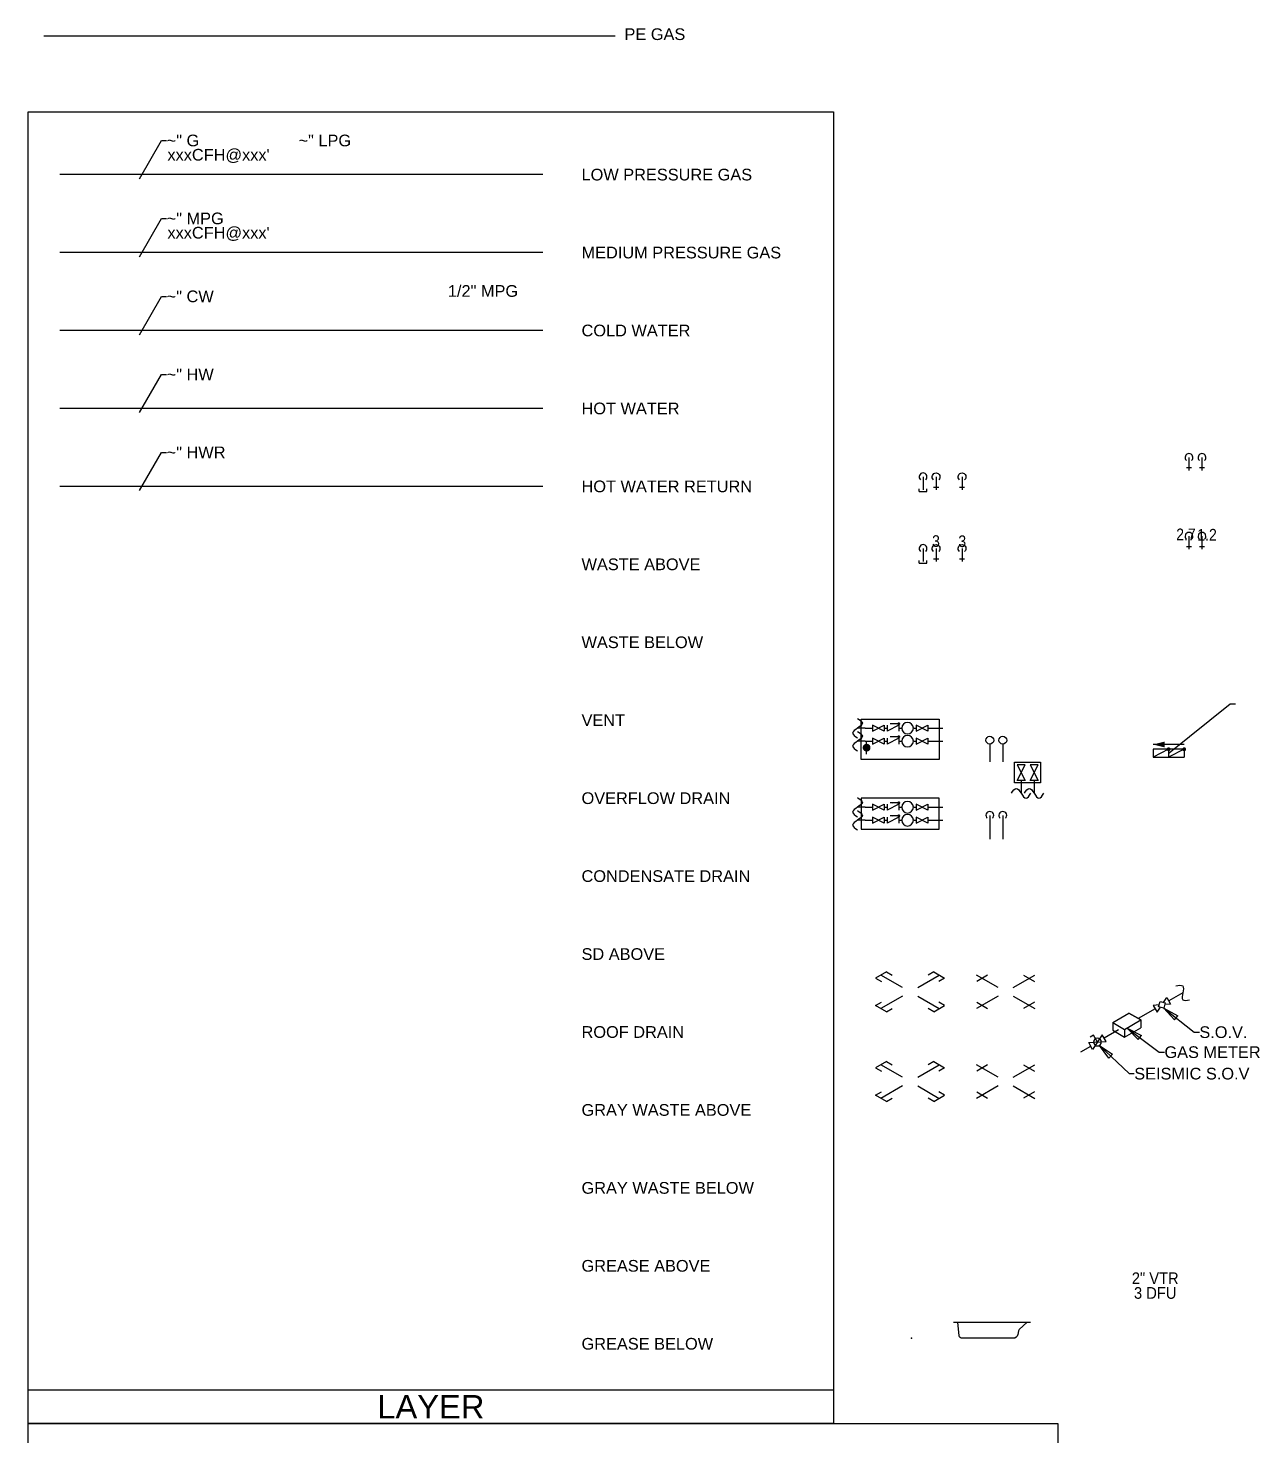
# Model space of a CAD drawing. Extents: x -1929 to 2514, y -3133 to 5867.
# Drawn here: x -1929 to -1455, y 283 to 824 of the extents above; entities that cross this region are included whole.
import ezdxf
from ezdxf.enums import TextEntityAlignment as Align

# ---------------------------------------------------------------- set-up
doc = ezdxf.new("R2010")
doc.units = 0
doc.header["$LTSCALE"] = 24
doc.header["$MEASUREMENT"] = 0
doc.layers.get('0').update_dxf_attribs({"color": 8})
doc.layers.add('cloud_cw', color=190, linetype='Continuous', plot=False)
doc.layers.add('GEC_VIEWPORT', color=7, linetype='Continuous', plot=False)
for name, color, linetype in [('GEC_BORDER', 2, 'Continuous'), ('P-GAS', 151, 'Continuous'), ('PLUM-4TEXT', 2, 'Continuous'), ('PLUM-BLOCK', 13, 'Continuous'), ('PLUM-CW', 3, 'Cold_Water_Flow'), ('PLUM-DIM', 1, 'Continuous'), ('PLUM-DIM-CW-TEXT', 2, 'Continuous'), ('PLUM-DIM-GAS', 1, 'Continuous'), ('PLUM-DIM-GAS-TEXT', 2, 'Continuous'), ('PLUM-EQUIP', 5, 'Continuous'), ('PLUM-GAS_LP', 151, 'Gas_LP'), ('PLUM-GAS_MP', 151, 'Gas_MP'), ('PLUM-GAS_PE', 151, 'Gas_PE'), ('PLUM-HW', 2, 'Hot_Water_Flow'), ('PLUM-HW_RETURN', 7, 'Hot_Water_Return_Flow'), ('PLUM-TEXT', 2, 'Continuous'), ('PLUM-WASTE_ABOVE', 4, 'Plum-Waste_Above')]:
    doc.layers.add(name, color=color, linetype=linetype)
doc.layers.get('0').freeze()
doc.layers.get('PLUM-WASTE_ABOVE').off()
doc.styles.add('A2', font='arial.ttf', dxfattribs={"height": 4.5})
doc.styles.add('ARC-TEXT', font='arial.ttf', dxfattribs={"width": 0.86, "height": 4.5})
doc.styles.get("Standard").update_dxf_attribs({"font": 'arial.ttf'})
doc.linetypes.add('Cold_Water_Flow', pattern='A,0.875,-0.125,0,-0.125,0.875,-0.125,["CW",Standard,S=0.1,R=0,X=-0.12585,Y=-0.05],-0.1,0.875,[1,GEC_FlowArrow.shx,S=0.0625,R=0,X=0,Y=0],0.5', length=3.6)
doc.linetypes.add('Gas_LP', pattern='A,3.2,-0.25,["G",Standard,S=0.1,R=0,X=-0.12585,Y=-0.05],-0.065', length=3.515)
doc.linetypes.add('Gas_MP', pattern='A,3,-0.25,["MPG",Standard,S=0.1,R=0,X=-0.125,Y=-0.05],-0.2665', length=3.5165)
doc.linetypes.add('Gas_PE', pattern='A,3,-0.25,["PE",Standard,S=0.1,R=0,X=-0.125,Y=-0.05],-0.2665', length=3.5165)
doc.linetypes.add('Hot_Water_Flow', pattern='A,0.8125,-0.125,0,-0.125,0,-0.125,0.875,-0.125,["HW",Standard,S=0.1,R=0,X=-0.12585,Y=-0.05],-0.1,0.875,[1,GEC_FlowArrow.shx,S=0.0625,R=0,X=0,Y=0],0.5', length=3.6625)
doc.linetypes.add('Hot_Water_Return_Flow', pattern='A,0.75,-0.125,0,-0.125,0,-0.125,0,-0.125,0.875,["HWR",Standard,S=0.1,R=0,X=-0.12585,Y=-0.05],0.875,[1,GEC_FlowArrow.shx,S=0.0625,R=0,X=0,Y=0],0.5', length=3.5)
doc.linetypes.add('Plum-Waste_Above', pattern='A,1,[1,GEC_FlowArrow.shx,S=0.09375,R=0,X=0,Y=0],1', length=2)
doc.dimstyles.new('Standard1', dxfattribs={"dimscale": 24, "dimtxt": 4.5, "dimasz": 0.25, "dimexe": 0.18, "dimexo": 0.0625, "dimgap": 2, "dimtad": 0, "dimtih": 1, "dimtoh": 1, "dimdec": 8, "dimzin": 0, "dimdsep": 46, "dimlunit": 4, "dimtxsty": 'Standard', "dimcen": 0.089844, "dimclre": 256, "dimadec": 0, "dimazin": 0, "dimtfac": 1, "dimtdec": 8, "dimtofl": 0, "dimtmove": 0, "dimatfit": 3, "dimldrblk": 'CLOSEDBLANK', "dimfxl": 1, "dimtolj": 1, "dimtzin": 0, "dimarcsym": 0})
doc.dimstyles.new('Standard2', dxfattribs={"dimscale": 24, "dimtxt": 0.18, "dimasz": 0.25, "dimexe": 0.18, "dimexo": 0.0625, "dimgap": 0.09, "dimtad": 0, "dimtih": 1, "dimtoh": 1, "dimdec": 4, "dimzin": 0, "dimdsep": 46, "dimlunit": 4, "dimtxsty": 'Standard', "dimcen": 0.089844, "dimadec": 0, "dimazin": 0, "dimtfac": 1, "dimtdec": 4, "dimtofl": 0, "dimtmove": 0, "dimatfit": 3, "dimldrblk": 'loop', "dimfxl": 1, "dimfrac": 2, "dimtolj": 1, "dimtzin": 0, "dimarcsym": 0})

# ---------------------------------------------------------------- blocks, each defined once
blk = doc.blocks.new('loop')
at = {"color": 0}
blk.add_lwpolyline([(-1, 0), (0, 0, -1)], format="xyb", dxfattribs=at)
blk.add_arc((-0.395, 0.147), 0.422, 182.40389, 339.58883, dxfattribs=at)
blk = doc.blocks.new('*U77')
at = {"linetype": 'Continuous'}
blk.add_arc((0, 0), 1.5, 131.8103, 48.1897, dxfattribs=at)
blk = doc.blocks.new('*U66')
at = {"linetype": 'Continuous'}
for p, q in [((-1, 4), (1, 4)), ((0, 0), (0, 5))]:
    blk.add_line(p, q, dxfattribs=at)
blk = doc.blocks.new('*U28')
at = {"linetype": 'Continuous'}
blk.add_arc((0, 0), 1.5, 41.8103, 318.1897, dxfattribs=at)
blk = doc.blocks.new('*U21')
at = {"linetype": 'Continuous'}
for p, q in [((0, 0), (5, 0)), ((5.67, 1.5), (4.67, 1.5)), ((5.67, -1.5), (5.67, 1.5)), ((5.67, -1.5), (4.67, -1.5))]:
    blk.add_line(p, q, dxfattribs=at)
blk = doc.blocks.new('*U91')
at = {"layer": 'PLUM-CW', "xscale": -1, "rotation": 180}
for name in ['*U77', '*U66']:
    blk.add_blockref(name, (5, 0), dxfattribs=at)
at = {"layer": 'PLUM-GAS_LP', "rotation": 269.9999999999999}
for name in ['*U28', '*U21']:
    blk.add_blockref(name, (-10, 0), dxfattribs=at)
at = {"layer": 'PLUM-HW', "xscale": -1, "rotation": 180}
for name in ['*U77', '*U66']:
    blk.add_blockref(name, (-5, 0), dxfattribs=at)
at = {"layer": 'cloud_cw', "color": 2, "insert": (-6.54, 5.11), "char_height": 4.5, "attachment_point": 1, "style": 'ARC-TEXT'}
blk.add_mtext_dynamic_manual_height_columns('3', width=10.5094, gutter_width=22.5, heights=[0], dxfattribs=at)
at = {"layer": 'cloud_cw', "color": 3, "insert": (3.57, 5.05), "char_height": 4.5, "attachment_point": 1, "style": 'ARC-TEXT'}
blk.add_mtext_dynamic_manual_height_columns('3', width=10.5094, gutter_width=22.5, heights=[0], dxfattribs=at)
blk = doc.blocks.new('*U70')
at = {"linetype": 'Continuous'}
blk.add_arc((0, 0), 1.5, 41.8103, 318.1897, dxfattribs=at)
blk = doc.blocks.new('*U71')
at = {"linetype": 'Continuous'}
for p, q in [((0, 0), (5, 0)), ((4, 1), (4, -1))]:
    blk.add_line(p, q, dxfattribs=at)
blk = doc.blocks.new('*U143')
at = {"layer": 'PLUM-CW', "rotation": 270}
for name in ['*U70', '*U71']:
    blk.add_blockref(name, (10, 0), dxfattribs=at)
at = {"layer": 'PLUM-HW', "rotation": 270}
for name in ['*U70', '*U71']:
    blk.add_blockref(name, (5, 0), dxfattribs=at)
at = {"layer": 'cloud_cw', "color": 2, "insert": (0.08, 2.98), "char_height": 4.5, "attachment_point": 1, "style": 'ARC-TEXT'}
blk.add_mtext_dynamic_manual_height_columns('2.7', width=10.5094, gutter_width=22.5, heights=[0], dxfattribs=at)
at = {"layer": 'cloud_cw', "color": 3, "insert": (8.19, 2.85), "char_height": 4.5, "attachment_point": 1, "style": 'ARC-TEXT'}
blk.add_mtext_dynamic_manual_height_columns('1.2', width=10.5094, gutter_width=22.5, heights=[0], dxfattribs=at)
blk = doc.blocks.new('*U90')
at = {"layer": 'PLUM-CW', "xscale": -1, "rotation": 180}
for name in ['*U77', '*U66']:
    blk.add_blockref(name, (5, 0), dxfattribs=at)
at = {"layer": 'PLUM-GAS_LP'}
for name, rotation in [('*U28', 270), ('*U21', 269.9999999999999)]:
    blk.add_blockref(name, (-10, 0), dxfattribs=dict(at, rotation=rotation))
at = {"layer": 'PLUM-HW', "xscale": -1, "rotation": 180}
for name in ['*U77', '*U66']:
    blk.add_blockref(name, (-5, 0), dxfattribs=at)
blk = doc.blocks.new('*U144')
at = {"layer": 'PLUM-CW', "rotation": 270}
for name in ['*U70', '*U71']:
    blk.add_blockref(name, (10, 0), dxfattribs=at)
at = {"layer": 'PLUM-HW', "rotation": 270}
for name in ['*U70', '*U71']:
    blk.add_blockref(name, (5, 0), dxfattribs=at)
blk = doc.blocks.new('*U68')
at = {"linetype": 'Continuous'}
blk.add_circle((0, 0), 1.5, dxfattribs=at)
blk = doc.blocks.new('*U100')
at = {"layer": 'PLUM-CW'}
blk.add_lwpolyline([(5, -1.5), (5, -8.27)], dxfattribs=at)
at = {"layer": 'PLUM-HW'}
blk.add_lwpolyline([(0, -1.5), (0, -8.27)], dxfattribs=at)
at = {"layer": 'PLUM-CW'}
blk.add_blockref('*U68', (5, 0), dxfattribs=at)
at = {"layer": 'PLUM-HW'}
blk.add_blockref('*U68', (0, 0), dxfattribs=at)
blk = doc.blocks.new('*U94')
at = {"linetype": 'Continuous'}
blk.add_spline([(3.75, 0), (1.87, -1.88), (0, 0), (-1.88, 1.87), (-3.75, 0)], degree=3, dxfattribs=at)
blk = doc.blocks.new('PLBG_Water Submeter')
for p, q in [((3.75, 0), (0, 0)), ((11.25, 0), (9.75, 0)), ((18.75, 0), (17.25, 0)), ((26.25, 0), (24.75, 0)), ((36, 0), (32.25, 0))]:
    blk.add_line(p, q)
at = {"linetype": 'ByBlock'}
for p, q in [((9.75, -1.5), (3.75, 1.5)), ((3.75, -1.5), (9.75, 1.5)), ((3.75, 1.5), (3.75, -1.5)), ((9.75, 1.5), (9.75, -1.5)), ((18.75, 2.25), (23.25, 2.25)), ((18.75, 1.5), (24.75, -1.5)), ((18.75, 1.5), (18.75, -1.5)), ((24.75, 1.5), (24.75, -1.5)), ((32.25, -1.5), (26.25, 1.5)), ((26.25, -1.5), (32.25, 1.5)), ((26.25, 1.5), (26.25, -1.5)), ((32.25, 1.5), (32.25, -1.5))]:
    blk.add_line(p, q, dxfattribs=at)
at = {"linetype": 'ByBlock', "const_width": 0.75}
blk.add_lwpolyline([(18.375, 2.25, 1), (19.125, 2.25, 1)], format="xyb", close=True, dxfattribs=at)
at = {"color": 5}
blk.add_circle((14.25, 0), 3, dxfattribs=at)
at = {"linetype": 'ByBlock'}
blk.add_solid([(23.25, 2.25), (21.75, 2.625), (21.75, 1.875)], dxfattribs=at)
blk = doc.blocks.new('*U102')
at = {"layer": 'PLUM-CW', "color": 1}
blk.add_lwpolyline([(8.62, 17.5), (8.62, 2), (-21.38, 2), (-21.38, 17.5)], close=True, dxfattribs=at)
at = {"layer": 'PLUM-CW'}
for points in [[(-19.83, 14), (-22.83, 14)], [(7.07, 14), (10.07, 14)]]:
    blk.add_lwpolyline(points, dxfattribs=at)
at = {"layer": 'PLUM-HW'}
for points in [[(-19.83, 9), (-22.83, 9)], [(7.07, 9), (10.07, 9)]]:
    blk.add_lwpolyline(points, dxfattribs=at)
at = {"layer": 'PLUM-HW_RETURN'}
blk.add_line((-19.33, 4), (-19.33, 9), dxfattribs=at)
at = {"layer": 'PLUM-HW_RETURN', "const_width": 1.5}
blk.add_lwpolyline([(-18.58, 6.5, 1), (-20.08, 6.5, 1)], format="xyb", close=True, dxfattribs=at)
at = {"layer": 'PLUM-CW', "rotation": 90.00000000000024}
blk.add_blockref('*U94', (-22.83, 14), dxfattribs=at)
at = {"layer": 'PLUM-CW', "xscale": -0.7472278021682934, "yscale": 0.7472278021682934, "zscale": 0.7472278021682934}
blk.add_blockref('PLBG_Water Submeter', (7.07, 14), dxfattribs=at)
at = {"layer": 'PLUM-HW', "rotation": 90.00000000000024}
blk.add_blockref('*U94', (-22.83, 9), dxfattribs=at)
at = {"layer": 'PLUM-HW', "xscale": -0.7472278021682934, "yscale": 0.7472278021682934, "zscale": 0.7472278021682934}
blk.add_blockref('PLBG_Water Submeter', (7.07, 9), dxfattribs=at)
blk = doc.blocks.new('*U69')
at = {"linetype": 'Continuous'}
blk.add_arc((0, 0), 1.5, 311.8103, 228.1897, dxfattribs=at)
blk = doc.blocks.new('*U101')
at = {"layer": 'PLUM-CW'}
blk.add_lwpolyline([(5, 0), (5, -9.19)], dxfattribs=at)
at = {"layer": 'PLUM-HW'}
blk.add_lwpolyline([(0, 0), (0, -9.19)], dxfattribs=at)
at = {"layer": 'PLUM-CW'}
blk.add_blockref('*U69', (5, 0), dxfattribs=at)
at = {"layer": 'PLUM-HW'}
blk.add_blockref('*U69', (0, 0), dxfattribs=at)
blk = doc.blocks.new('*U114')
for p, q in [((0, 0), (8.26, 4.77)), ((3.98, 4.69), (8.12, 2.3))]:
    blk.add_line(p, q)
blk = doc.blocks.new('*U113')
for p, q in [((0, 0), (-8.26, -4.77)), ((-8.12, -2.3), (-3.98, -4.69))]:
    blk.add_line(p, q)
blk = doc.blocks.new('*U112')
for p, q in [((0, 0), (8.26, -4.77)), ((8.12, -2.3), (3.98, -4.69))]:
    blk.add_line(p, q)
blk = doc.blocks.new('*U111')
for p, q in [((0, 0), (-8.26, 4.77)), ((-3.98, 4.69), (-8.12, 2.3))]:
    blk.add_line(p, q)
blk = doc.blocks.new('_ClosedBlank')
at = {"color": 0, "linetype": 'ByBlock', "lineweight": -2}
for p, q in [((-1, 0.167), (0, 0)), ((-1, 0.167), (-1, -0.167)), ((0, 0), (-1, -0.167))]:
    blk.add_line(p, q, dxfattribs=at)
blk = doc.blocks.new('*U214')
at = {"linetype": 'ByBlock'}
for p, q in [((3, -1.5), (-3, 1.5)), ((-3, -1.5), (3, 1.5)), ((-3, 1.5), (-3, -1.5)), ((3, 1.5), (3, -1.5))]:
    blk.add_line(p, q, dxfattribs=at)
blk.add_lwpolyline([(0, 0), (0, -3), (-1.5, -3)])
blk.add_circle((0, 0), 1.5, dxfattribs=at)
blk = doc.blocks.new('*U213')
at = {"linetype": 'ByBlock'}
for p, q in [((-3, -1.5), (-3, 1.5)), ((-3, 1.5), (-1, 0.5)), ((3, 1.5), (1, 0.5)), ((3, -1.5), (3, 1.5)), ((-1, -0.5), (-3, -1.5)), ((1, -0.5), (3, -1.5))]:
    blk.add_line(p, q, dxfattribs=at)
for p, q in [((0, 1.5), (-1.5, 0)), ((1.5, 0), (0, 1.5)), ((-1.5, 0), (0, -1.5)), ((0, -1.5), (1.5, 0))]:
    blk.add_line(p, q)
blk = doc.blocks.new('*U162')
at = {"linetype": 'Continuous'}
blk.add_spline([(-2.65, -2.65), (-2.65, 0), (0, 0), (2.65, 0), (2.65, 2.65)], degree=3, dxfattribs=at)
blk = doc.blocks.new('*U232')
at = {"layer": 'GEC_VIEWPORT'}
blk.add_point((0, 0), dxfattribs=at)
at = {"layer": 'PLUM-EQUIP'}
blk.add_line((16.18, 6.17), (45.82, 6.17), dxfattribs=at)
blk.add_lwpolyline([(44.43, 6.17), (41.4, 3.35, 0.119381), (41.19, 2.89), (40.91, 1.46, -0.366418), (39.04, 0), (19.43, 0, -0.3866), (18.34, 0.99), (17.74, 6.17)], format="xyb", dxfattribs=at)
blk = doc.blocks.new('*U103')
at = {"layer": 'PLUM-CW', "color": 1}
blk.add_lwpolyline([(8.62, 5.5), (8.62, 17.5), (-21.38, 17.5), (-21.38, 5.5)], close=True, dxfattribs=at)
at = {"layer": 'PLUM-CW'}
for points in [[(-19.83, 14), (-22.83, 14)], [(7.07, 14), (10.07, 14)]]:
    blk.add_lwpolyline(points, dxfattribs=at)
at = {"layer": 'PLUM-HW'}
for points in [[(-19.83, 9), (-22.83, 9)], [(7.07, 9), (10.07, 9)]]:
    blk.add_lwpolyline(points, dxfattribs=at)
at = {"layer": 'PLUM-CW', "rotation": 90.00000000000024}
blk.add_blockref('*U94', (-22.83, 14), dxfattribs=at)
at = {"layer": 'PLUM-CW', "xscale": -0.7472278021682934, "yscale": 0.7472278021682934, "zscale": 0.7472278021682934}
blk.add_blockref('PLBG_Water Submeter', (7.07, 14), dxfattribs=at)
at = {"layer": 'PLUM-HW', "rotation": 90.00000000000024}
blk.add_blockref('*U94', (-22.83, 9), dxfattribs=at)
at = {"layer": 'PLUM-HW', "xscale": -0.7472278021682934, "yscale": 0.7472278021682934, "zscale": 0.7472278021682934}
blk.add_blockref('PLBG_Water Submeter', (7.07, 9), dxfattribs=at)
blk = doc.blocks.new('*U148')
at = {"layer": 'PLUM-TEXT', "style": 'A2', "width": 0.9}
blk.add_text('2" VTR', height=4.5, dxfattribs=at).set_placement((0, 16.87), align=Align.BOTTOM_CENTER)
blk.add_attdef('DFU', text='', height=4.5, dxfattribs=at).set_placement((0, 11.21), align=Align.BOTTOM_CENTER)
blk = doc.blocks.new('PLBG_Backflow Preventer', base_point=(13, 15))
at = {"linetype": 'ByBlock'}
for p, q in [((7.25, 16.44), (7.25, 13.44)), ((7.25, 16.44), (13.25, 13.44)), ((7.25, 16.44), (19.25, 16.44)), ((7.27, 18.26), (19.25, 18.26)), ((13.25, 16.44), (13.25, 13.44)), ((13.25, 16.44), (19.25, 13.44)), ((19.25, 16.44), (19.25, 13.44)), ((19.25, 13.44), (7.25, 13.44))]:
    blk.add_line(p, q, dxfattribs=at)
at = {"linetype": 'ByBlock', "const_width": 0.75}
for points in [[(6.88, 16.44, 1), (7.62, 16.44, 1)], [(12.88, 16.44, 1), (13.62, 16.44, 1)]]:
    blk.add_lwpolyline(points, format="xyb", close=True, dxfattribs=at)
at = {"linetype": 'ByBlock'}
blk.add_solid([(19.25, 18.26), (14.75, 19.39), (14.75, 17.14)], dxfattribs=at)
blk = doc.blocks.new('*U158')
for p, q in [((-6.19, 5.96), (-10.32, 3.57)), ((0, 0), (-8.26, 4.77))]:
    blk.add_line(p, q)
for points in [[(-6.19, 5.96), (-3.98, 4.69)], [(-10.32, 3.57), (-8.12, 2.3)]]:
    blk.add_lwpolyline(points)
blk = doc.blocks.new('*U160')
for p, q in [((6.19, 5.96), (10.32, 3.57)), ((0, 0), (8.26, 4.77))]:
    blk.add_line(p, q)
for points in [[(6.19, 5.96), (3.98, 4.69)], [(10.32, 3.57), (8.12, 2.3)]]:
    blk.add_lwpolyline(points)
blk = doc.blocks.new('*U159')
for p, q in [((0, 0), (8.26, -4.77)), ((6.19, -5.96), (10.32, -3.57))]:
    blk.add_line(p, q)
for points in [[(6.19, -5.96), (3.98, -4.69)], [(10.32, -3.57), (8.12, -2.3)]]:
    blk.add_lwpolyline(points)
blk = doc.blocks.new('*U161')
for p, q in [((0, 0), (-8.26, -4.77)), ((-6.19, -5.96), (-10.32, -3.57))]:
    blk.add_line(p, q)
for points in [[(-10.32, -3.57), (-8.12, -2.3)], [(-6.19, -5.96), (-3.98, -4.69)]]:
    blk.add_lwpolyline(points)
blk = doc.blocks.new('*U220')
at = {"linetype": 'ByBlock'}
for p, q in [((-3, -1.5), (-3, 1.5)), ((-3, 1.5), (3, -1.5)), ((3, 1.5), (-3, -1.5)), ((3, -1.5), (3, 1.5))]:
    blk.add_line(p, q, dxfattribs=at)
blk = doc.blocks.new('*U221')
at = {"linetype": 'ByBlock'}
for p, q in [((-3, -1.5), (-3, 1.5)), ((-3, 1.5), (3, -1.5)), ((3, 1.5), (-3, -1.5)), ((3, -1.5), (3, 1.5))]:
    blk.add_line(p, q, dxfattribs=at)
blk = doc.blocks.new('*U74')
at = {"linetype": 'Continuous'}
blk.add_spline([(0, 3.75), (1.87, 1.87), (0, 0), (-1.88, -1.88), (0, -3.75)], degree=3, dxfattribs=at)
blk = doc.blocks.new('*U219')
at = {"layer": 'PLUM-CW', "color": 1}
blk.add_lwpolyline([(5, -4), (-5, -4), (-5, 4), (5, 4)], close=True, dxfattribs=at)
at = {"layer": 'PLUM-CW'}
blk.add_lwpolyline([(2.5, -3), (2.5, -8)], dxfattribs=at)
at = {"layer": 'PLUM-HW'}
blk.add_lwpolyline([(-2.5, -3), (-2.5, -8)], dxfattribs=at)
at = {"layer": 'PLUM-CW', "xscale": -1, "rotation": 90.00000000000384}
blk.add_blockref('*U220', (2.5, 0), dxfattribs=at)
at = {"layer": 'PLUM-CW', "rotation": 90.00000000000388}
blk.add_blockref('*U74', (2.5, -8), dxfattribs=at)
at = {"layer": 'PLUM-HW', "xscale": -1, "rotation": 90.00000000000384}
blk.add_blockref('*U221', (-2.5, 0), dxfattribs=at)
at = {"layer": 'PLUM-HW', "rotation": 90.00000000000388}
blk.add_blockref('*U74', (-2.5, -8), dxfattribs=at)
blk = doc.blocks.new('*U210')
at = {"layer": 'P-GAS'}
for p, q in [((39.2, 22.66), (33.79, 19.54)), ((28.6, 16.54), (22.05, 12.76)), ((12.26, 11.21), (18.49, 14.81)), ((12.26, 11.21), (16.77, 8.6)), ((12.26, 11.21), (12.26, 8.22)), ((16.77, 8.6), (23.01, 12.2)), ((18.49, 14.81), (23.01, 12.2)), ((23.01, 12.2), (18.49, 14.81)), ((23.01, 12.2), (23.01, 9.21)), ((23.01, 12.2), (23.01, 9.21)), ((14.51, 8.41), (8.96, 5.2)), ((12.26, 8.22), (16.77, 5.61)), ((16.77, 5.61), (23.01, 9.21)), ((16.77, 8.6), (16.77, 5.61)), ((0, 0), (3.77, 2.18))]:
    blk.add_line(p, q, dxfattribs=at)
at = {"layer": 'P-GAS', "xscale": -1, "rotation": 209.9999999999999}
for name, p in [('*U213', (31.2, 18.04)), ('*U214', (6.36, 3.7))]:
    blk.add_blockref(name, p, dxfattribs=at)
at = {"layer": 'PLUM-GAS_LP', "rotation": 270}
blk.add_blockref('*U162', (39.2, 22.66), dxfattribs=at)
at = {"layer": 'PLUM-DIM-GAS-TEXT', "style": 'A2'}
for s, p in [('S.O.V.', (45.6, 7.52)), ('GAS METER', (32.16, -0.18)), ('SEISMIC S.O.V', (20.53, -8.45))]:
    blk.add_text(s, height=4.5, dxfattribs=at).set_placement(p, align=Align.MIDDLE_LEFT)
at = {"layer": 'PLUM-DIM-GAS'}
for points in [[(31.95, 16.74), (43.6, 7.52), (45.6, 7.52)], [(17.87, 9.04), (30.16, -0.18), (32.16, -0.18)], [(7.11, 2.4), (18.53, -8.45), (20.53, -8.45)]]:
    blk.add_leader(points, dimstyle='Standard1', dxfattribs=at)

msp = doc.modelspace()

# ---------------------------------------------------------------- linework, layer by layer
at = {"layer": 'PLUM-BLOCK'}
for points in [[(-1929.27, 792.24), (-1619.22, 792.24), (-1619.22, 287.32), (-1929.27, 287.32)], [(-1929.27, 287.32), (-1532.89, 287.32), (-1532.89, -97.6), (-1929.27, -97.6)]]:
    msp.add_lwpolyline(points, close=True, dxfattribs=at)
msp.add_lwpolyline([(-1929.27, 300.31), (-1619.22, 300.31)], dxfattribs=at)
at = {"layer": 'PLUM-CW'}
msp.add_lwpolyline([(-1917.06, 708.17), (-1731.13, 708.17)], dxfattribs=at)
at = {"layer": 'PLUM-GAS_LP'}
msp.add_lwpolyline([(-1917.06, 768.17), (-1731.13, 768.17)], dxfattribs=at)
at = {"layer": 'PLUM-GAS_MP'}
msp.add_lwpolyline([(-1917.06, 738.17), (-1731.13, 738.17)], dxfattribs=at)
at = {"layer": 'PLUM-GAS_PE'}
msp.add_lwpolyline([(-1923.26, 821.45), (-1703.34, 821.45)], dxfattribs=at)
at = {"layer": 'PLUM-HW'}
msp.add_lwpolyline([(-1917.06, 678.17), (-1731.13, 678.17)], dxfattribs=at)
at = {"layer": 'PLUM-HW_RETURN'}
msp.add_lwpolyline([(-1917.06, 648.17), (-1731.13, 648.17)], dxfattribs=at)

# ---------------------------------------------------------------- block references
at = {"layer": 'GEC_BORDER'}
msp.add_blockref('*U219', (-1544.54, 537.92), dxfattribs=at)
at = {"layer": 'PLUM-CW'}
for name, p in [('*U144', (-1487.42, 659.17)), ('*U90', (-1574.78, 651.73)), ('*U91', (-1574.78, 624.14)), ('*U143', (-1487.42, 628.85)), ('*U102', (-1587.19, 541)), ('*U100', (-1559.1, 550.36)), ('*U103', (-1587.19, 510.58)), ('*U101', (-1559.1, 521.43)), ('*U158', (-1592.73, 455.2)), ('*U160', (-1586.85, 455.2)), ('*U111', (-1555.94, 455.2)), ('*U114', (-1550.06, 455.2)), ('*U161', (-1592.73, 451.81)), ('*U159', (-1586.85, 451.81)), ('*U113', (-1555.94, 451.81)), ('*U112', (-1550.06, 451.81))]:
    msp.add_blockref(name, p, dxfattribs=at)
at = {"layer": 'PLUM-CW', "xscale": -1}
msp.add_blockref('PLBG_Backflow Preventer', (-1490.02, 545.45), dxfattribs=at)
at = {"layer": 'PLUM-GAS_LP'}
msp.add_blockref('*U210', (-1524.03, 430.48), dxfattribs=at)
at = {"layer": 'PLUM-HW'}
for name, p in [('*U158', (-1592.73, 420.69)), ('*U160', (-1586.85, 420.69)), ('*U111', (-1555.94, 420.69)), ('*U114', (-1550.06, 420.69)), ('*U161', (-1592.73, 417.29)), ('*U159', (-1586.85, 417.29)), ('*U113', (-1555.94, 417.29)), ('*U112', (-1550.06, 417.29))]:
    msp.add_blockref(name, p, dxfattribs=at)
at = {"layer": 'PLUM-WASTE_ABOVE'}
msp.add_blockref('*U148', (-1495.42, 322.81), dxfattribs=at).add_auto_attribs({'DFU': '3 DFU'})
msp.add_blockref('*U232', (-1589.2, 320.16), dxfattribs=at)

# ---------------------------------------------------------------- texts
at = {"layer": 'cloud_cw', "color": 151, "char_height": 4.5, "width": 88.8578, "attachment_point": 4, "style": 'A2'}
for insert in [(-1875.66, 775.24), (-1875.66, 745.24)]:
    msp.add_mtext("xxxCFH@xxx'", dxfattribs=dict(at, insert=insert))
at = {"layer": 'PLUM-4TEXT', "char_height": 4.5, "attachment_point": 1, "style": 'A2'}
for s, insert in [('PE GAS', (-1699.72, 824.36)), ('LOW PRESSURE GAS', (-1716.25, 770.31)), ('MEDIUM PRESSURE GAS', (-1716.25, 740.31)), ('COLD WATER', (-1716.25, 710.31)), ('HOT WATER', (-1716.25, 680.31)), ('HOT WATER RETURN', (-1716.25, 650.31)), ('WASTE ABOVE', (-1716.25, 620.31)), ('WASTE BELOW', (-1716.25, 590.31)), ('VENT', (-1716.25, 560.31)), ('OVERFLOW DRAIN', (-1716.25, 530.31)), ('CONDENSATE DRAIN', (-1716.25, 500.31)), ('SD ABOVE', (-1716.25, 470.31)), ('ROOF DRAIN', (-1716.25, 440.31)), ('GRAY WASTE ABOVE', (-1716.25, 410.31)), ('GRAY WASTE BELOW', (-1716.25, 380.31)), ('GREASE ABOVE', (-1716.25, 350.31)), ('GREASE BELOW', (-1716.25, 320.31))]:
    msp.add_mtext_dynamic_manual_height_columns(s, width=98.8866, gutter_width=22.5, heights=[0], dxfattribs=dict(at, insert=insert))
at = {"layer": 'PLUM-BLOCK', "color": 2, "insert": (-1774.25, 293.82), "char_height": 9, "width": 310.0462, "attachment_point": 5, "style": 'A2'}
msp.add_mtext('LAYER', dxfattribs=at)
at = {"layer": 'PLUM-DIM-CW-TEXT', "char_height": 4.5, "width": 88.8578, "attachment_point": 4, "style": 'A2'}
for s, insert in [('~" CW', (-1875.95, 721.16)), ('~" HW', (-1875.95, 691.16)), ('~" HWR', (-1875.95, 661.16))]:
    msp.add_mtext(s, dxfattribs=dict(at, insert=insert))
at = {"layer": 'PLUM-DIM-GAS-TEXT', "char_height": 4.5, "attachment_point": 4, "style": 'A2'}
for s, insert, width in [('~" G', (-1875.95, 781.16), 88.8578), ('~" LPG', (-1825.18, 781.16), 88.8578), ('~" MPG', (-1875.95, 751.16), 88.8578), ('1/2" MPG', (-1767.7, 723.24), 40)]:
    msp.add_mtext(s, dxfattribs=dict(at, insert=insert, width=width))

# ---------------------------------------------------------------- leaders
at = {"layer": 'PLUM-DIM'}
for points in [[(-1886.45, 706.44), (-1877.95, 721.16), (-1875.95, 721.16)], [(-1886.45, 676.44), (-1877.95, 691.16), (-1875.95, 691.16)], [(-1886.45, 646.44), (-1877.95, 661.16), (-1875.95, 661.16)]]:
    msp.add_leader(points, dimstyle='Standard2', dxfattribs=at)
at = {"layer": 'PLUM-DIM-GAS'}
for points, dimstyle in [([(-1886.45, 766.44), (-1877.95, 781.16), (-1875.95, 781.16)], 'Standard2'), ([(-1886.45, 736.44), (-1877.95, 751.16), (-1875.95, 751.16)], 'Standard2'), ([(-1490.02, 545.45), (-1466.52, 564.38), (-1464.52, 564.38)], 'Standard1')]:
    msp.add_leader(points, dimstyle=dimstyle, dxfattribs=at)

doc.saveas('drawing.dxf')
